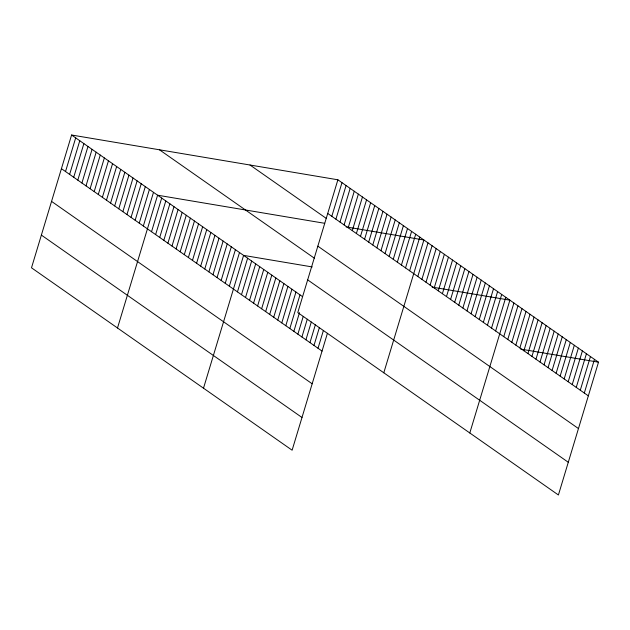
<?xml version="1.0" encoding="UTF-8"?>
<svg xmlns="http://www.w3.org/2000/svg" width="630" height="630" viewBox="0 0 630 630"><rect width="100%" height="100%" fill="white"/><g stroke="black" fill="none" stroke-linecap="round" stroke-linejoin="round"><path stroke-width="0.94" d="M337.885 179.794L297.785 312.59L558.408 494.991L598.5 362.195L337.885 179.794L71.592 135.009L31.5 267.805L292.115 450.206L327.411 333.309M65.528 171.533L75.687 137.876M69.623 174.4L79.782 140.742M73.718 177.266L83.877 143.609M77.813 180.133L87.972 146.475M81.908 182.999L92.067 149.341M86.003 185.866L96.162 152.208M90.098 188.732L100.257 155.074M94.193 191.599L104.36 157.941M98.288 194.465L108.454 160.807M102.383 197.332L112.549 163.674M106.478 200.198L116.644 166.54M110.573 203.065L120.739 169.407M114.668 205.931L124.835 172.273M118.763 208.798L128.929 175.14M122.866 211.664L133.024 178.006M126.961 214.531L137.119 180.873M131.056 217.397L141.214 183.739M135.151 220.264L145.31 186.606M139.246 223.13L149.404 189.472M143.341 225.997L153.499 192.339M117.503 327.994L157.595 195.206L324.694 223.303M151.531 231.73L161.689 198.072M155.626 234.596L165.785 200.939M159.721 237.463L169.88 203.805M163.816 240.329L173.974 206.671M167.911 243.196L178.077 209.538M172.006 246.062L182.172 212.405M176.101 248.929L186.267 215.271M180.196 251.795L190.362 218.137M184.291 254.662L194.457 221.004M188.386 257.528L198.552 223.87M192.481 260.395L202.647 226.737M196.584 263.261L206.742 229.603M200.679 266.128L210.837 232.47M204.774 268.994L214.932 235.336M208.869 271.861L219.027 238.203M212.964 274.727L223.122 241.07M217.059 277.594L227.217 243.936M221.154 280.46L231.312 246.795M225.249 283.319L235.407 249.661M229.344 286.185L239.502 252.528M203.506 388.19L243.597 255.394L312.252 266.939M237.463 291.871L247.629 258.213M241.495 294.69L251.654 261.033M245.519 297.51L255.685 263.852M249.551 300.329L259.71 266.671M253.575 303.148L263.742 269.49M257.607 305.967L267.766 272.31M261.631 308.787L271.798 275.129M265.663 311.606L275.822 277.948M269.687 314.425L279.854 280.767M273.719 317.244L283.878 283.587M277.743 320.064L287.902 286.406M281.775 322.883L291.934 289.225M285.8 325.702L295.958 292.044M289.824 328.521L299.99 294.864M293.856 331.341L299.502 312.637M331.813 216.318L341.98 182.661M297.88 334.16L303.243 316.394M335.908 219.185L346.075 185.527M301.912 336.979L307.275 319.213M340.003 222.051L350.17 188.394M305.936 339.798L311.299 322.032M344.098 224.918L354.265 191.26M309.968 342.618L315.331 324.852M348.193 227.784L358.36 194.127M313.992 345.437L319.355 327.671M352.288 230.651L362.455 196.993M318.024 348.256L323.387 330.49M356.391 233.517L366.55 199.86M360.486 236.384L370.645 202.726M364.581 239.25L374.74 205.593M368.676 242.117L378.835 208.459M372.771 244.983L382.93 211.326M376.866 247.85L387.025 214.192M380.961 250.716L391.12 217.059M385.056 253.583L395.215 219.925M389.151 256.449L399.31 222.792M393.246 259.316L403.405 225.658M397.341 262.182L407.508 228.525M401.436 265.049L411.603 231.391M405.531 267.915L415.698 234.25M409.626 270.774L419.793 237.116M383.796 372.779L423.888 239.983L346.083 226.902M417.816 276.507L427.983 242.849M421.911 279.373L432.078 245.716M426.006 282.24L436.173 248.582M430.109 285.106L440.268 251.449M434.204 287.973L444.363 254.315M438.299 290.839L448.458 257.182M442.394 293.706L452.553 260.048M446.489 296.572L456.648 262.915M450.584 299.439L460.743 265.781M454.679 302.305L464.838 268.648M458.774 305.172L468.933 271.514M462.869 308.038L473.028 274.381M466.964 310.905L477.123 277.247M471.059 313.772L481.226 280.114M475.154 316.638L485.32 282.98M479.249 319.505L489.416 285.847M483.344 322.371L493.51 288.713M487.439 325.238L497.606 291.58M491.534 328.104L501.701 294.446M495.629 330.97L505.795 297.313M469.799 432.967L509.89 300.179L432.085 287.091M503.756 336.656L513.915 302.998M507.78 339.475L517.947 305.818M511.812 342.295L521.971 308.637M515.836 345.114L526.003 311.456M519.868 347.933L530.027 314.275M523.892 350.752L534.059 317.095M527.924 353.572L538.083 319.914M531.948 356.391L542.115 322.733M535.98 359.21L546.139 325.552M540.005 362.029L550.163 328.364M544.037 364.841L554.195 331.183M548.061 367.66L558.219 334.002M552.085 370.479L562.251 336.822M556.117 373.299L566.275 339.641M560.141 376.118L570.308 342.46M564.173 378.937L574.332 345.279M568.197 381.756L578.364 348.099M572.229 384.576L582.388 350.918M576.253 387.395L586.42 353.737M580.285 390.214L590.444 356.556M584.309 393.033L594.476 359.376M520.695 349.107L598.5 362.195M327.718 213.452L588.341 395.853M250.008 165.013L326.45 218.523M317.843 246.165L578.458 428.565M159.469 149.79L314.409 258.229M307.668 279.87L568.284 462.27M71.592 135.009L302.408 296.557M61.433 168.675L322.048 351.075M51.55 201.387L312.173 383.788M41.375 235.092L301.998 417.493"/></g></svg>
